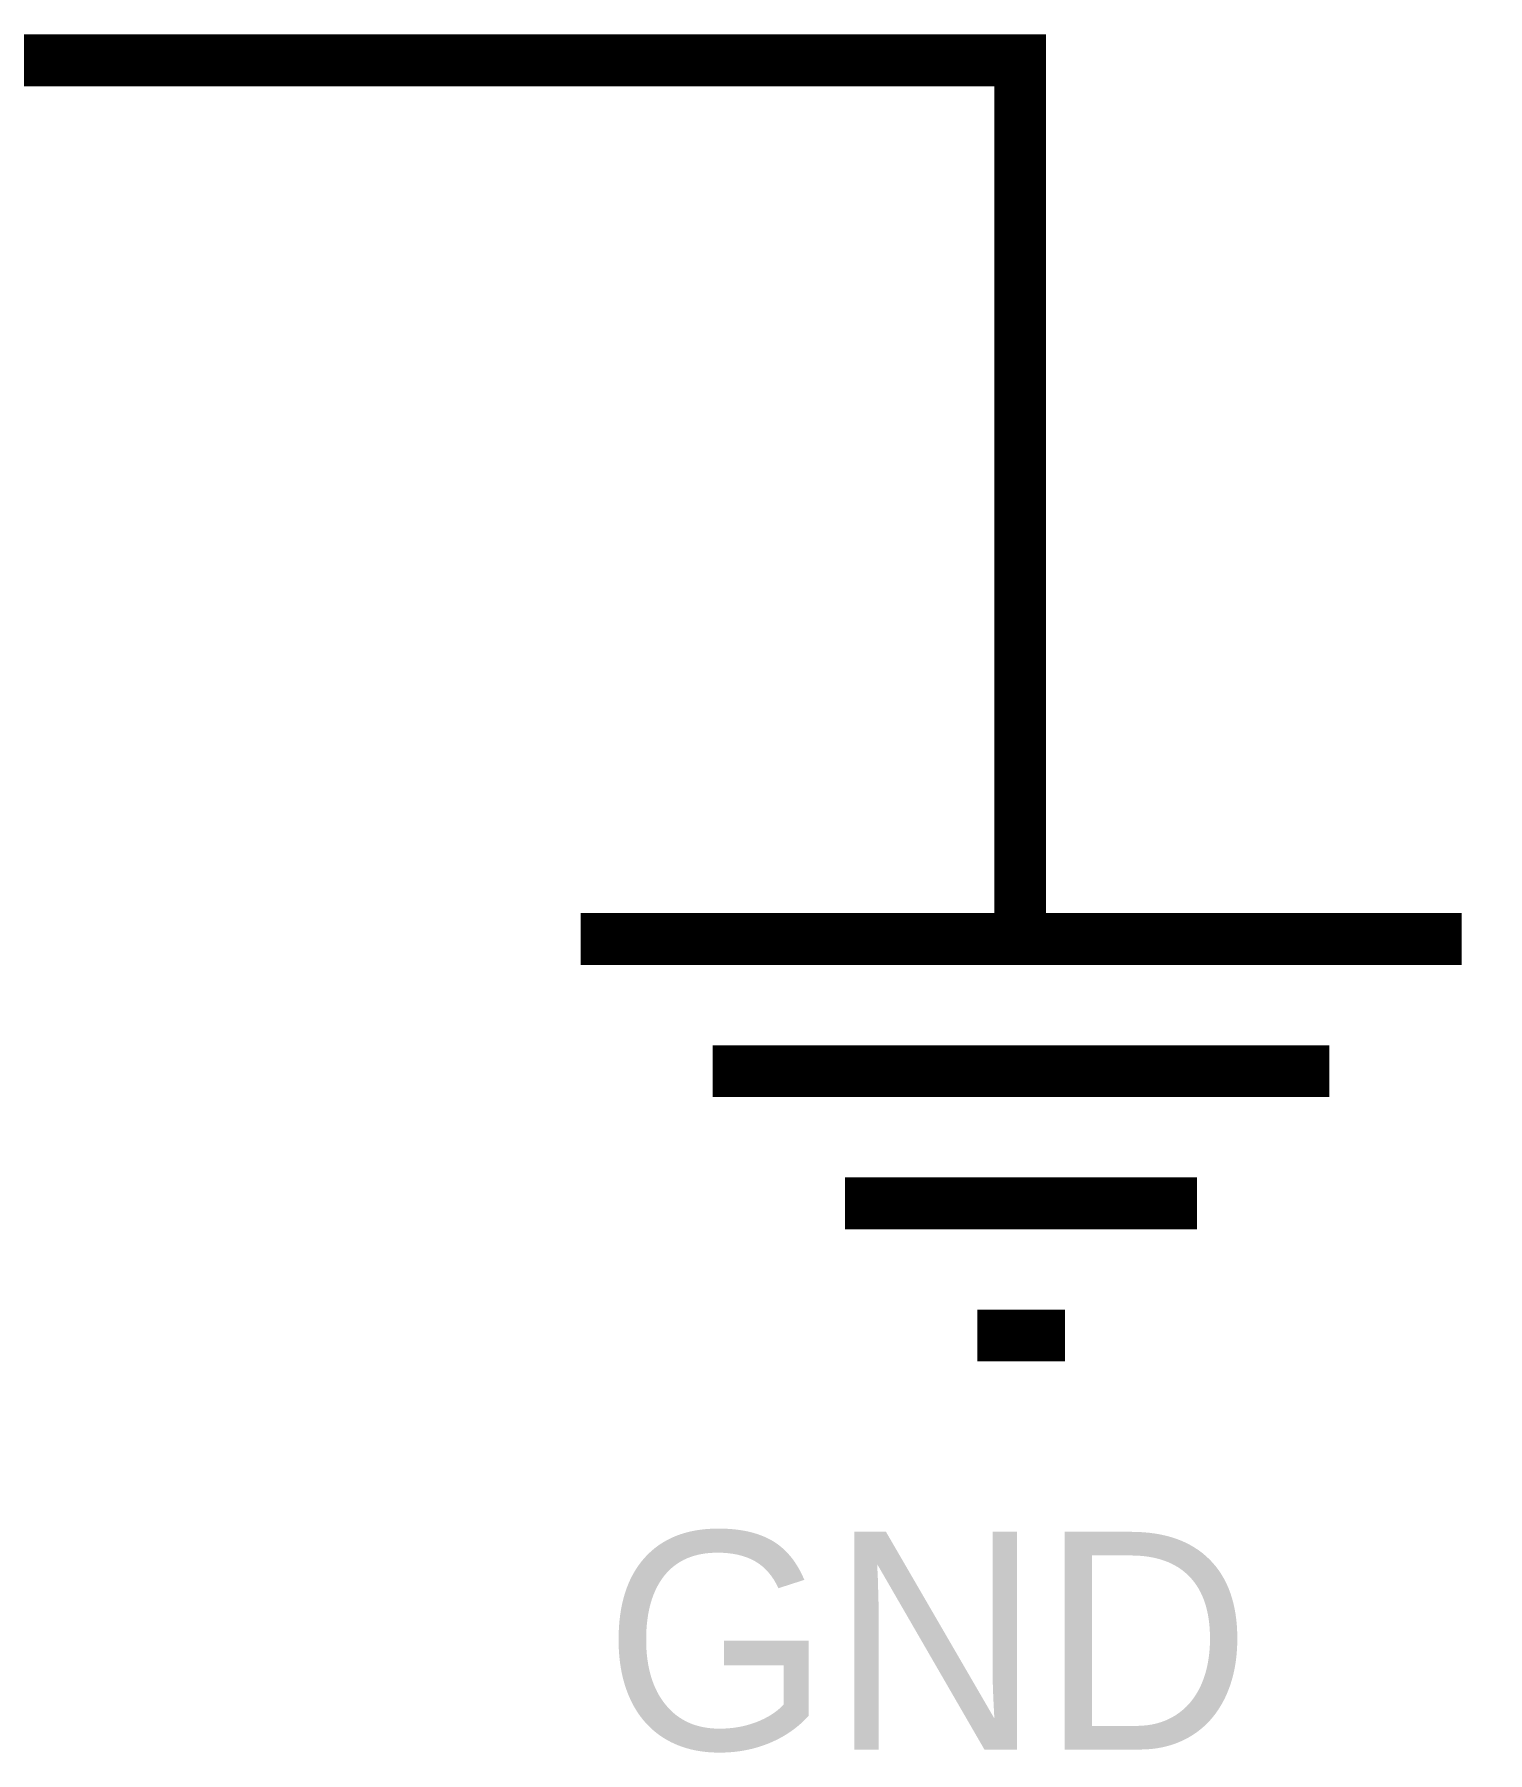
# Model space of a CAD drawing. Header units: millimetres. Extents: x 0 to 19, y 0 to 9.5.
# Drawn here: x 0.776 to 1.1063, y 7.9148 to 8.3056 of the extents above; entities that cross this region are included whole.
import ezdxf

# ---------------------------------------------------------------- set-up
doc = ezdxf.new("R2010")
doc.units = ezdxf.units.MM
doc.header["$MEASUREMENT"] = 0
doc.layers.add('Sheet', color=255, linetype='Continuous')

msp = doc.modelspace()

# ---------------------------------------------------------------- linework, layer by layer
at = {"layer": 'Sheet', "const_width": 0.0118}
for points in [[(0.7003, 8.29968), (1.00005, 8.29968), (1.00005, 8.19976)], [(1.00005, 8.19976), (1.00005, 8.09985)], [(0.90013, 8.09985), (1.1004, 8.09985)], [(0.93019, 8.06978), (1.07034, 8.06978)], [(0.96026, 8.03972), (1.04028, 8.03972)], [(0.99032, 8.00966), (1.01022, 8.00966)]]:
    msp.add_lwpolyline(points, dxfattribs=at)

# ---------------------------------------------------------------- texts
at = {"layer": 'Sheet'}
msp.add_text('GND', height=0.049516, dxfattribs=at).set_placement((0.90544, 7.91549))

doc.saveas('drawing.dxf')
